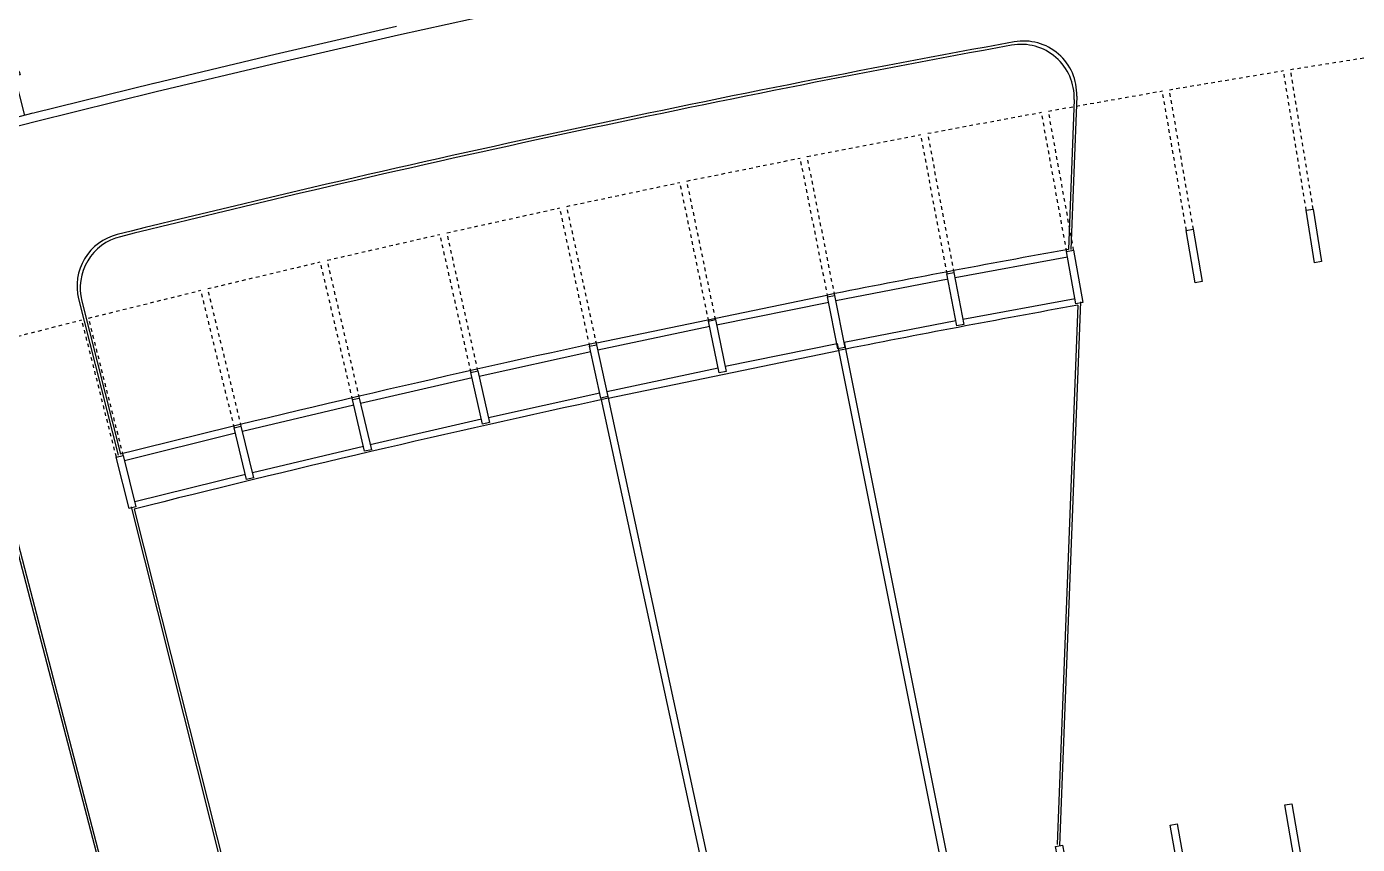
# Model space of a CAD drawing. Extents: x 26 to 324, y 73 to 188.
# Drawn here: x 78.96 to 116.57, y 129.01 to 152.13 of the extents above; entities that cross this region are included whole.
import ezdxf

# ---------------------------------------------------------------- set-up
doc = ezdxf.new("R2010")
doc.units = 0
doc.header["$LTSCALE"] = 0.01
doc.header["$MEASUREMENT"] = 0
doc.linetypes.add('HIDDEN2', pattern=[0.1875, 0.125, -0.0625])
doc.layers.get('0').update_dxf_attribs({"linetype": 'CONTINUOUS'})
for name, color, linetype in [('BANC', 2, 'CONTINUOUS'), ('ESC', 1, 'CONTINUOUS'), ('ESTR', 3, 'CONTINUOUS'), ('PISO', 1, 'CONTINUOUS'), ('PROJ', 1, 'HIDDEN2')]:
    doc.layers.add(name, color=color, linetype=linetype)

# ---------------------------------------------------------------- blocks, each defined once
blk = doc.blocks.new('PILAR-SLC')
for points in [[(0.197, -26.487), (0.197, -27.987), (-0.003, -27.987), (-0.003, -26.487)], [(0.197, -42.97), (0.197, -44.47), (-0.003, -44.47), (-0.003, -42.97)]]:
    blk.add_lwpolyline(points, close=True)
blk = doc.blocks.new('ESCBSL-SLC')
for p, q in [((0.005, 3.105), (4.007, 3.105)), ((0.005, 3.105), (0.005, 2.905)), ((4.007, 3.105), (4.007, 0.005)), ((0.005, 2.905), (4.007, 2.905)), ((0.254, 1.755), (0.254, 2.905)), ((0.504, 1.755), (0.504, 2.905)), ((0.754, 1.755), (0.754, 2.905)), ((1.004, 1.755), (1.004, 2.905)), ((1.254, 1.755), (1.254, 2.905)), ((1.504, 1.755), (1.504, 2.905)), ((1.754, 1.755), (1.754, 2.905)), ((2.004, 1.755), (2.004, 2.905)), ((2.254, 1.755), (2.254, 2.905)), ((2.504, 1.755), (2.504, 2.905)), ((3.807, 2.905), (3.807, 0.005)), ((3.927, 2.905), (3.927, 0.005)), ((0.102, 1.755), (2.702, 1.755)), ((0.102, 1.755), (0.102, 1.655)), ((0.102, 1.655), (2.602, 1.655)), ((0.254, 1.555), (0.254, 1.655)), ((0.254, 1.555), (0.747, 1.555)), ((0.504, 1.555), (0.504, 1.655)), ((0.747, 1.555), (1.533, 1.555)), ((0.754, 1.555), (0.754, 1.655)), ((1.004, 1.555), (1.004, 1.655)), ((1.254, 1.555), (1.254, 1.655)), ((1.468, 1.555), (1.745, 1.555)), ((1.504, 1.555), (1.504, 1.655)), ((1.745, 1.555), (2.504, 1.555)), ((1.754, 1.555), (1.754, 1.655)), ((2.004, 1.555), (2.004, 1.655)), ((2.254, 1.555), (2.254, 1.655)), ((2.504, 1.252), (2.504, 1.655)), ((2.602, 1.655), (2.602, 1.252)), ((2.702, 1.755), (2.702, 1.152)), ((0.102, 1.252), (2.602, 1.252)), ((0.102, 1.252), (0.102, 1.152)), ((0.102, 1.152), (2.702, 1.152)), ((0.254, 1.352), (2.504, 1.352)), ((0.254, 1.252), (0.254, 1.352)), ((0.254, 0.005), (0.254, 1.152)), ((0.504, 1.252), (0.504, 1.352)), ((0.504, 0.005), (0.504, 1.152)), ((0.754, 1.252), (0.754, 1.352)), ((0.754, 0.005), (0.754, 1.152)), ((1.004, 1.252), (1.004, 1.352)), ((1.004, 0.005), (1.004, 1.152)), ((1.254, 1.252), (1.254, 1.352)), ((1.254, 0.005), (1.254, 1.152)), ((1.504, 1.252), (1.504, 1.352)), ((1.504, 0.005), (1.504, 1.152)), ((1.754, 1.252), (1.754, 1.352)), ((1.754, 0.005), (1.754, 1.152)), ((2.004, 1.252), (2.004, 1.352)), ((2.004, 0.005), (2.004, 1.152)), ((2.254, 1.252), (2.254, 1.352)), ((2.254, 0.005), (2.254, 1.152)), ((2.504, 0.005), (2.504, 1.152))]:
    blk.add_line(p, q)

msp = doc.modelspace()

# ---------------------------------------------------------------- linework, layer by layer
at = {"layer": 'BANC'}
for p, q in [((92.902, 152.645), (89.466, 151.887)), ((89.41, 152.131), (85.981, 151.344)), ((89.466, 151.887), (86.037, 151.1)), ((85.979, 151.343), (82.557, 150.527)), ((86.037, 151.1), (82.615, 150.284)), ((82.555, 150.527), (79.151, 149.684)), ((82.615, 150.284), (79.199, 149.438)), ((79.135, 149.68), (75.727, 148.806)), ((79.199, 149.438), (75.791, 148.564))]:
    msp.add_line(p, q, dxfattribs=at)
at = {"layer": 'PISO'}
for p, q in [((108.561, 150.072), (108.4, 145.833)), ((108.634, 150.166), (108.469, 145.829)), ((105.194, 145.036), (108.376, 145.625)), ((101.822, 144.383), (105, 144.999)), ((80.427, 144.43), (81.541, 140.01)), ((95.069, 143.189), (101.575, 144.538)), ((105.418, 143.857), (108.587, 144.444)), ((80.514, 144.369), (81.605, 140.041)), ((98.456, 143.701), (101.628, 144.344)), ((108.664, 144.254), (108.085, 129.01)), ((108.736, 144.354), (108.149, 128.98)), ((102.057, 143.206), (105.221, 143.82)), ((95.097, 142.991), (98.263, 143.661)), ((91.743, 142.252), (94.904, 142.949)), ((95.393, 141.623), (101.9, 142.971)), ((98.701, 142.526), (101.86, 143.167)), ((101.861, 143.167), (104.824, 128.377)), ((102.057, 143.206), (105.021, 128.416)), ((88.396, 141.485), (91.55, 142.209)), ((95.351, 141.818), (98.504, 142.486)), ((85.055, 140.689), (88.203, 141.44)), ((92.008, 141.082), (95.155, 141.776)), ((95.187, 141.629), (98.358, 126.958)), ((95.383, 141.672), (98.553, 127)), ((88.67, 140.317), (91.811, 141.037)), ((81.721, 139.865), (84.863, 140.642)), ((85.34, 139.523), (88.474, 140.271)), ((82.016, 138.701), (85.144, 139.476)), ((81.907, 138.555), (85.576, 124)), ((81.996, 138.49), (85.634, 124.058)), ((78.66, 137.722), (82.452, 123.199)), ((78.613, 137.622), (82.374, 123.221))]:
    msp.add_line(p, q, dxfattribs=at)
for centre, radius, start, end in [((180.204, -251.291), 409.609, 100.314, 103.94106), ((180.204, -251.291), 409.529, 100.32647, 103.93119), ((107.062, 150.129), 1.5, 357.8238, 100.3265), ((107.135, 150.223), 1.5, 357.8134, 100.314), ((81.881, 144.797), 1.5, 103.9411, 194.1463), ((81.969, 144.736), 1.5, 103.9312, 194.1463), ((180.204, -251.291), 403.563, 100.24894, 101.23333), ((180.204, -251.291), 401.963, 100.25195, 101.23333), ((180.204, -251.291), 403.563, 102.18054, 104.14177), ((180.204, -251.291), 401.963, 102.18049, 104.14175)]:
    msp.add_arc(centre, radius, start, end, dxfattribs=at)
at = {"layer": 'PROJ'}
for p, q in [((114.673, 150.918), (117.902, 151.431)), ((111.251, 150.346), (114.476, 150.886)), ((115.12, 146.938), (114.476, 150.886)), ((115.317, 146.971), (114.673, 150.918)), ((107.834, 149.744), (111.054, 150.312)), ((111.732, 146.37), (111.054, 150.312)), ((111.929, 146.404), (111.251, 150.346)), ((104.423, 149.114), (107.638, 149.709)), ((108.349, 145.772), (107.638, 149.709)), ((108.546, 145.808), (107.834, 149.744)), ((101.017, 148.454), (104.226, 149.076)), ((104.971, 145.146), (104.226, 149.076)), ((105.168, 145.184), (104.423, 149.114)), ((97.616, 147.765), (100.82, 148.415)), ((101.599, 144.491), (100.82, 148.415)), ((101.795, 144.53), (101.017, 148.454)), ((94.222, 147.048), (97.42, 147.725)), ((98.232, 143.808), (97.42, 147.725)), ((98.428, 143.848), (97.616, 147.765)), ((90.834, 146.301), (94.026, 147.005)), ((94.871, 143.096), (94.026, 147.005)), ((95.067, 143.138), (94.222, 147.048)), ((91.712, 142.399), (90.834, 146.301)), ((87.452, 145.526), (90.638, 146.257)), ((91.517, 142.355), (90.638, 146.257)), ((84.077, 144.722), (87.257, 145.48)), ((88.169, 141.586), (87.257, 145.48)), ((88.363, 141.631), (87.452, 145.526)), ((80.709, 143.889), (83.883, 144.675)), ((84.827, 140.788), (83.883, 144.675)), ((85.021, 140.835), (84.077, 144.722)), ((77.348, 143.028), (80.515, 143.84)), ((81.493, 139.962), (80.515, 143.84)), ((81.686, 140.01), (80.709, 143.889))]:
    msp.add_line(p, q, dxfattribs=at)

# ---------------------------------------------------------------- block references
at = {"layer": 'ESC', "xscale": -1, "rotation": 14.11094661484598}
msp.add_blockref('ESCBSL-SLC', (79.154, 149.673), dxfattribs=at)
at = {"layer": 'ESTR'}
for p, rotation in [((110.851, 173.079), 9.268292682926829), ((107.24, 172.473), 9.75609756097561), ((103.635, 171.837), 10.24390243902439), ((100.036, 171.169), 10.73170731707317), ((96.442, 170.471), 11.21951219512195), ((92.854, 169.743), 11.70731707317074), ((89.273, 168.984), 12.19512195121951), ((85.698, 168.195), 12.6829268292683), ((82.13, 167.375), 13.17073170731707), ((78.569, 166.525), 13.65853658536586), ((75.016, 165.644), 14.14634146341464)]:
    msp.add_blockref('PILAR-SLC', p, dxfattribs=dict(at, rotation=rotation))

doc.saveas('drawing.dxf')
